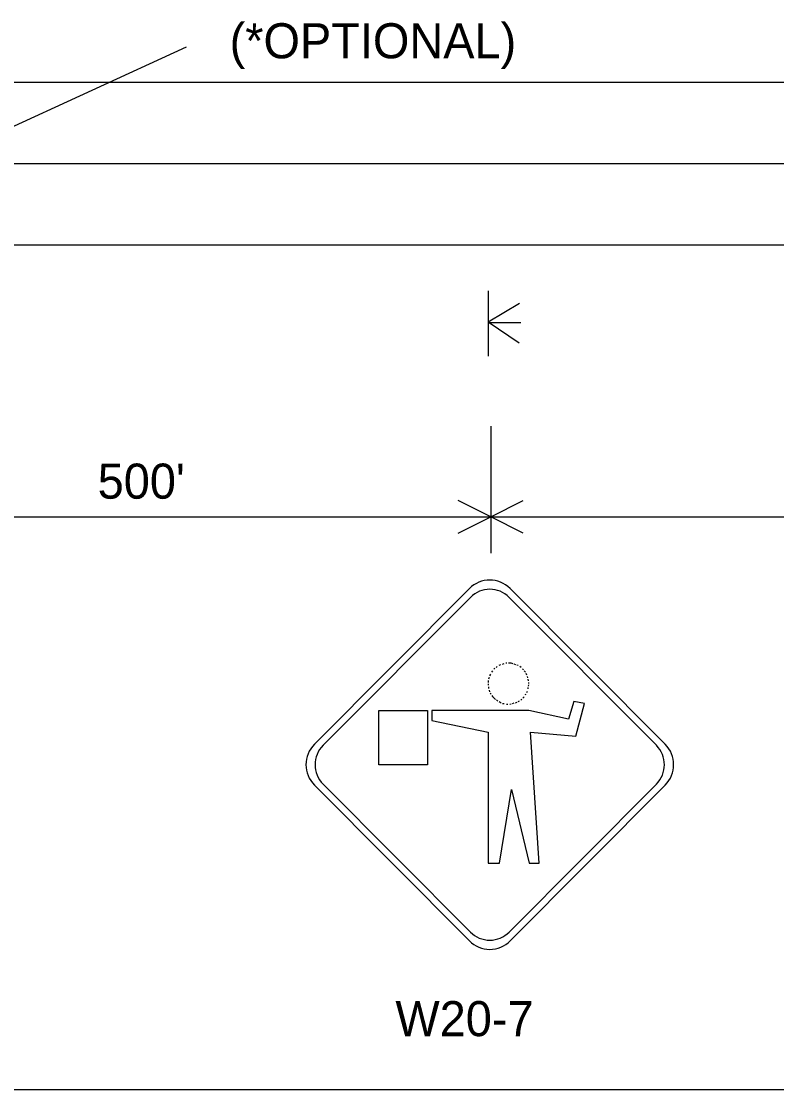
# Model space of a CAD drawing. Extents: x 0 to 34, y 0 to 22.
# Drawn here: x 15.513 to 18.097, y 13.025 to 16.679 of the extents above; entities that cross this region are included whole.
import ezdxf

# ---------------------------------------------------------------- set-up
doc = ezdxf.new("R2010")
doc.units = 0
doc.layers.add('Level 1', color=7, linetype='Continuous')

msp = doc.modelspace()

# ---------------------------------------------------------------- linework, layer by layer
at = {"layer": 'Level 1'}
for p, q in [((16.0762, 16.59), (14.993, 16.0944)), ((1.8941, 16.4712), (18.0882, 16.4712)), ((1.8941, 16.4712), (18.7414, 16.4712)), ((1.8941, 16.1925), (18.0882, 16.1925)), ((1.8941, 16.1925), (18.7414, 16.1925)), ((1.8941, 15.9138), (18.0882, 15.9138)), ((1.8941, 15.9138), (18.7414, 15.9138)), ((17.11, 15.7571), (17.11, 15.6456)), ((17.11, 15.6508), (17.2171, 15.7143)), ((17.11, 15.6508), (17.2159, 15.5787)), ((17.11, 15.6491), (17.2212, 15.6491)), ((17.11, 15.6456), (17.11, 15.5339)), ((17.11, 15.5339), (17.11, 15.5339)), ((17.1187, 15.2938), (17.1187, 14.8603)), ((14.8052, 14.9841), (17.1187, 14.9841)), ((17.1186, 14.9841), (19.4321, 14.9841)), ((16.5151, 14.2062), (17.0455, 14.7388)), ((17.1853, 14.7388), (17.7158, 14.2062)), ((16.5451, 14.2027), (17.0491, 14.7086)), ((17.1818, 14.7086), (17.6858, 14.2027)), ((17.1409, 14.4718), (17.1372, 14.469)), ((17.152, 14.4774), (17.1465, 14.4755)), ((17.1631, 14.4811), (17.1576, 14.4793)), ((17.1742, 14.483), (17.1705, 14.483)), ((17.1881, 14.483), (17.1798, 14.483)), ((17.1955, 14.4811), (17.1881, 14.483)), ((17.2048, 14.4783), (17.1992, 14.4802)), ((17.2122, 14.4755), (17.2085, 14.4765)), ((17.2224, 14.469), (17.2177, 14.4718)), ((17.1132, 14.4347), (17.1113, 14.4291)), ((17.1178, 14.4458), (17.115, 14.4402)), ((17.1252, 14.457), (17.1215, 14.4532)), ((17.1326, 14.4653), (17.1289, 14.4625)), ((17.2307, 14.4607), (17.227, 14.4644)), ((17.2372, 14.4532), (17.2335, 14.457)), ((17.2427, 14.4421), (17.2399, 14.4477)), ((17.2455, 14.4337), (17.2446, 14.4384)), ((17.1095, 14.4245), (17.1095, 14.4179)), ((17.1095, 14.4124), (17.1095, 14.4077)), ((17.1113, 14.4022), (17.1113, 14.3966)), ((17.2464, 14.3957), (17.2473, 14.4003)), ((17.2483, 14.4235), (17.2473, 14.4291)), ((17.2483, 14.4049), (17.2492, 14.4096)), ((17.2492, 14.4142), (17.2492, 14.4179)), ((17.1132, 14.391), (17.115, 14.3854)), ((17.1169, 14.3808), (17.1196, 14.3771)), ((17.1224, 14.3734), (17.1243, 14.3696)), ((17.1243, 14.3696), (17.128, 14.3659)), ((17.128, 14.3659), (17.1317, 14.3631)), ((17.1317, 14.3631), (17.1354, 14.3594)), ((17.2214, 14.3576), (17.2251, 14.3604)), ((17.2288, 14.3641), (17.2325, 14.3687)), ((17.2372, 14.3752), (17.239, 14.3789)), ((17.2418, 14.3826), (17.2446, 14.3882)), ((17.1381, 14.3576), (17.1428, 14.3538)), ((17.1474, 14.352), (17.1539, 14.3483)), ((17.1594, 14.3455), (17.165, 14.3455)), ((17.1724, 14.3436), (17.177, 14.3436)), ((17.1835, 14.3436), (17.189, 14.3446)), ((17.1927, 14.3455), (17.1992, 14.3473)), ((17.2038, 14.3483), (17.2094, 14.3501)), ((17.2131, 14.3529), (17.2168, 14.3548)), ((17.4028, 14.352), (17.3843, 14.2925)), ((17.4398, 14.3455), (17.4028, 14.352)), ((17.4102, 14.234), (17.4398, 14.3455)), ((16.7356, 14.1355), (16.7356, 14.3213)), ((16.7356, 14.3213), (16.9022, 14.3213)), ((16.9022, 14.3213), (16.9022, 14.1355)), ((17.2492, 14.3213), (16.917, 14.3213)), ((16.917, 14.3213), (16.917, 14.287)), ((16.917, 14.287), (17.1095, 14.247)), ((17.3843, 14.2925), (17.2492, 14.3213)), ((17.1095, 14.247), (17.1095, 13.7993)), ((17.2844, 13.7993), (17.2547, 14.247)), ((17.2547, 14.247), (17.4102, 14.234)), ((16.9022, 14.1355), (16.7356, 14.1355)), ((17.0491, 13.5637), (16.5451, 14.0695)), ((17.6858, 14.0695), (17.1818, 13.5637)), ((17.0455, 13.5336), (16.5151, 14.0661)), ((17.1483, 13.7993), (17.19, 14.051)), ((17.7158, 14.0661), (17.1853, 13.5336)), ((17.19, 14.051), (17.2501, 13.7993)), ((17.1095, 13.7993), (17.1483, 13.7993)), ((17.2501, 13.7993), (17.2844, 13.7993)), ((1.25, 13.0248), (21.968, 13.0248))]:
    msp.add_line(p, q, dxfattribs=at)
for points in [[(17.0076, 14.9284), (17.1186, 14.9841), (17.0076, 15.0399)], [(17.2297, 14.9284), (17.1186, 14.9841), (17.2297, 15.0399)]]:
    msp.add_lwpolyline(points, dxfattribs=at)
for centre, major_axis, start_param, end_param in [((17.1154, 14.6687), (0, 0.0991), 5.497787, 7.068583), ((17.1154, 14.642), (0, 0.0941), 5.497787, 7.068583), ((16.585, 14.1362), (0, -0.0991), 3.926991, 5.497787), ((16.6115, 14.1361), (0, -0.0941), 3.926991, 5.497787), ((17.6193, 14.1361), (0, 0.0941), 3.926991, 5.497787), ((17.6459, 14.1362), (0, 0.0991), 3.926991, 5.497787), ((17.1154, 13.6302), (0, 0.0941), 2.356194, 3.926991), ((17.1154, 13.6037), (0, 0.0991), 2.356194, 3.926991)]:
    msp.add_ellipse(centre, major_axis=major_axis, ratio=0.996122, start_param=start_param, end_param=end_param, dxfattribs=at)

# ---------------------------------------------------------------- texts
for s, p in [('(*OPTIONAL)', (16.2252, 16.5523)), ("500'", (15.7737, 15.0461)), ('W20-7', (16.7925, 13.2076))]:
    msp.add_text(s, height=0.12, dxfattribs=at).set_placement(p)

doc.saveas('drawing.dxf')
